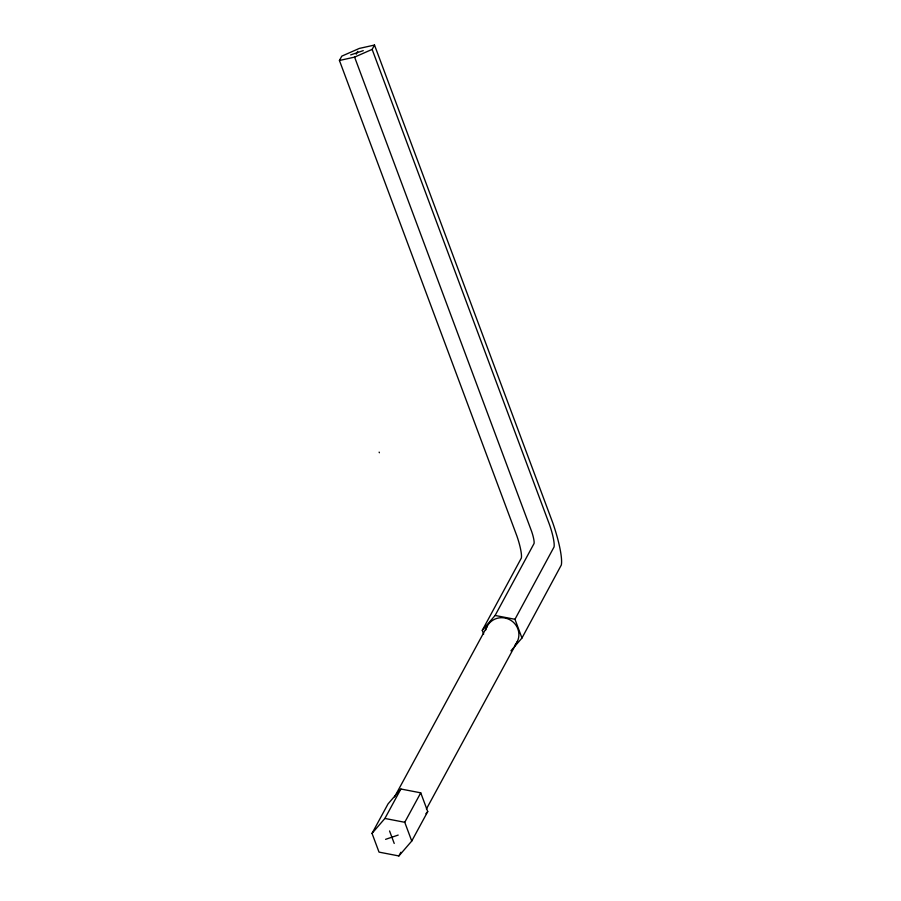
<?xml version="1.0" encoding="UTF-8"?>
<svg xmlns="http://www.w3.org/2000/svg" width="901" height="901" viewBox="0 0 901 901"><rect width="100%" height="100%" fill="white"/><g stroke="black" fill="none" stroke-linecap="round" stroke-linejoin="round"><path stroke-width="1.35" d="M483.657 634.124L482.26 630.373L521.341 558.068A22.412 4.066 71.3 0 0 516.926 536.095L339.429 60.48L341.783 56.144L359.319 48.429L374.501 45.05L552.887 523.143A42.741 7.749 71.3 0 1 561.312 565.028L521.961 638.032L510.946 650.815M356.177 54.218L357.753 51.323M339.429 60.48L354.6 57.112L372.136 49.386L374.501 45.05M372.034 833.38L388.027 803.917L400.889 789.006L420.744 792.835L427.738 811.576L411.746 841.038L398.884 855.95L379.028 852.121L372.034 833.38L384.896 818.457L400.889 789.006M394.582 796.889L486.855 626.938M482.26 630.373L495.111 615.462L534.068 543.494A12.254 2.219 71.3 0 0 531.646 531.477L354.6 57.112M411.746 841.038L404.752 822.286L420.744 792.835M521.961 638.032L514.967 619.291L554.047 546.975A22.412 4.066 71.3 0 0 549.633 525.001L372.136 49.386M398.884 855.95L400.889 852.267M426.421 808.974L517.365 641.478M425.903 813.704L427.738 811.576M350.669 54.905L363.261 50.636M385.594 839.338L398.186 835.069M495.111 615.462L514.967 619.291M384.896 818.457L404.752 822.286M379.141 452.111L379.377 452.741M389.559 830.959L394.221 843.449M485.785 629.968A16.894 16.387 28.5 0 1 509.606 619.629A16.894 16.387 28.5 0 1 515.034 645.071"/></g></svg>
